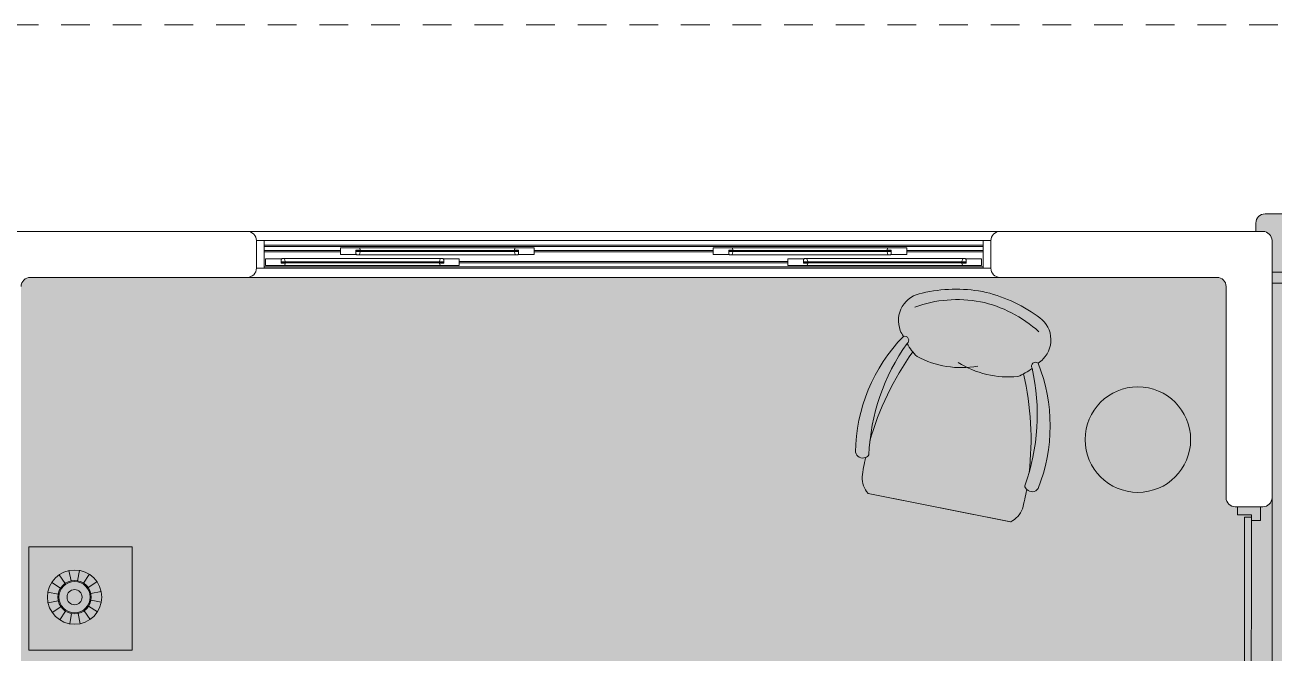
# Model space of a CAD drawing. Header units: metres. Extents: x 113 to 2416, y -346 to 476.
# Drawn here: x 224.13 to 229.57, y -149.07 to -146.33 of the extents above; entities that cross this region are included whole.
import ezdxf

# ---------------------------------------------------------------- set-up
doc = ezdxf.new("R2010")
doc.units = ezdxf.units.M
doc.linetypes.add('0', pattern=[0])
doc.linetypes.add('HIDDEN2', pattern=[0.1875, 0.125, -0.0625])
doc.layers.get('0').update_dxf_attribs({"color": 250, "linetype": '0', "lineweight": 20})
for name, color, linetype, lineweight in [('A-DOOR', 35, 'Continuous', 5), ('A-WALL', 250, 'Continuous', 20), ('baños', 140, 'Continuous', 0), ('cristales', 131, 'Continuous', 0), ('MOBILIARIOS', 252, 'Continuous', 0), ('muros bajitos', 252, 'Continuous', 5), ('piso', 253, 'Continuous', 0), ('SE-3', 253, 'Continuous', 5)]:
    doc.layers.add(name, color=color, linetype=linetype, lineweight=lineweight)
doc.layers.add('Techos 1', color=7, linetype='HIDDEN2', lineweight=9, true_color=0x42391a)
doc.styles.get("Standard").update_dxf_attribs({"font": 'arial.ttf', "height": 0.1875})

# ---------------------------------------------------------------- blocks, each defined once
blk = doc.blocks.new('A$Ca77e88c0')
at = {"layer": 'MOBILIARIOS', "linetype": 'Continuous'}
for p, q in [((-1.01544009112331e-06, 1.345651717750314), (0.2432006324802956, 0.7609629148360568)), ((0.2434936794290365, 0.7602583913973433), (-1.01544009112331e-06, 1.345651717750314))]:
    blk.add_line(p, q, dxfattribs=at)
for points in [[(1.008125358282257, 1.421644926686, 0.1039314940816634), (0.8565039751341033, 1.635341077202924, 0.4816425142703648), (0.6680163613940238, 1.624038728942594, 0.04769290382593253), (0.6541480739223005, 1.598549663945079, 0.04769290382593253)], [(1.008125358282257, 1.421644926686, -0.1039314940816634), (1.052784169101784, 1.163457631906155, -0.4816425142703648), (0.9118832402327826, 1.037750623982532, -0.04769290382593253), (0.8840291604386721, 1.045885245870366, -0.04769290382593253)]]:
    blk.add_lwpolyline(points, format="xyb", dxfattribs=at)
blk.add_circle((0.8492057223544123, 0.4995568400983785), 0.2298709159306602, dxfattribs=at)
for centre, radius, start, end in [((0.5211640327007387, 0.8742309412396736), 0.7364253986046762, 79.5964273083542, 123.141460013839), ((0.6433678240385632, 1.584722407389307), 0.01753302070708554, 250.4541552792381, 52.05867932115643), ((0.6433678240385632, 1.584722407389307), 0.01753302070708554, 250.4541552792381, 52.05867932115643), ((0.4617242351280026, 1.186615437588941), 0.5494554148781862, 23.33144091005351, 53.59475911017562), ((0.4617242351280026, 1.186615437588941), 0.5494554148781862, 23.33144091005351, 53.59475911017562), ((0.6119683532004103, 0.6674222117736832), 0.9011393486706466, 88.3763175299365, 121.4795801063592), ((0.6119683532004103, 0.6674222117736832), 0.9011393486706466, 88.3763175299365, 121.4795801063592), ((0.5865066073011747, 0.2492669453939129), 1.278650277089649, 88.45422214888875, 107.9351379704345), ((0.5865066073011747, 0.2492669453939129), 1.278650277089649, 88.45422214888875, 107.9351379704345), ((0.8582869231260304, 1.456687728374263), 0.2476148482638519, 153.2164631884846, 169.9181615114396), ((0.8582869231260304, 1.456687728374263), 0.2476148482638519, 153.2164631884846, 169.9181615114396), ((0.1420839169161638, 1.468433514878299), 0.03250318277003803, 136.3786589685017, 235.7351286119867), ((1.028085993714569, 1.542618349044474), 0.4157769604742426, 185.8786269019389, 223.4033146908429), ((1.028085993714569, 1.542618349044474), 0.4157769604742426, 185.8786269019389, 223.4033146908429), ((0.482298413593611, 0.5299989606322697), 0.9794968593784246, 111.463132579121, 116.5117549905626), ((0.1421050225162332, 1.468433068013667), 0.03250318277003803, 235.6979299261122, 268.7539358899367), ((0.09954396986930192, 1.319152080382622), 0.102937972921029, 121.9513952527802, 165.0616113181149), ((0.4562253716892144, 1.199835429370793), 0.5494554148781862, 351.5750344419301, 21.83835264244334), ((0.4562253716892144, 1.199835429370793), 0.5494554148781862, 351.5750344419301, 21.83835264244334), ((1.107992018498635, 1.350513738157119), 0.4157769604742426, 181.7664788580354, 219.2911666477421), ((0.1939373106673656, 1.67242391200412), 0.9011393486706546, 283.6902134468298, 316.793476027593), ((0.1939373106673656, 1.67242391200412), 0.9011393486706546, 283.6902134468298, 316.793476027593), ((0.2765880960448328, 1.462223714828781), 0.7364253986046891, 282.028333531872, 325.5733662439656), ((-0.1205687898320491, 1.949169354831611), 1.278650277089682, 297.2346555881981, 316.715571410285), ((-0.1205687898320491, 1.949169354831611), 1.278650277089682, 297.2346555881981, 316.715571410285), ((0.9273403582897402, 1.290674172802198), 0.2476148482638519, 235.2516320466443, 251.9533303586874), ((0.9273403582897402, 1.290674172802198), 0.2476148482638519, 235.2516320466443, 251.9533303586874), ((0.86662271729125, 1.047988231063002), 0.01753302070708554, 353.1111142346953, 154.7156382658125), ((0.86662271729125, 1.047988231063002), 0.01753302070708554, 353.1111142346953, 154.7156382658125), ((0.005241825943642198, 1.67738085465426), 0.9794968593784247, 288.6412153358525, 293.6898377472875), ((0.4307414685147535, 0.7744627313236947), 0.03250318277003803, 169.4346649323377, 268.7911345856439), ((0.4307414685147535, 0.7744627313236947), 0.03250318277003803, 136.3786589685017, 169.4346649323377), ((0.4307414685147535, 0.7744627313236947), 0.03250318277003803, 136.3786589685017, 169.4346649323377), ((0.2948204551025526, 0.849487245464843), 0.102937972921029, 240.0913590082954, 283.2015750736196)]:
    blk.add_arc(centre, radius, start, end, dxfattribs=at)
blk = doc.blocks.new('A$Cb50f4bf1')
at = {"layer": 'MOBILIARIOS'}
for p, q in [((0.4499999913598458, 0.4499987532765317), (-8.637243809062056e-09, 0.4499987532765317)), ((-8.637243809062056e-09, 0.4499987532765317), (-8.637243809062056e-09, -1.246720557901426e-06)), ((0.4499999913598458, -1.246720557901426e-06), (0.4499999913598458, 0.4499987532765317)), ((0.1634793726523185, 0.3479509918297481), (0.1892838584142282, 0.3106693436247951)), ((0.2058065758071734, 0.3663018581983124), (0.2153797429534734, 0.3219831573051124)), ((0.2519343850042333, 0.3670579286526845), (0.2438188056155468, 0.3224492955241658)), ((0.2948402594308845, 0.3501040983146595), (0.2702714568993088, 0.311996792978789)), ((0.131396708512284, 0.3147990826082605), (0.1695040138554305, 0.2902302800766847)), ((0.3279921686596481, 0.318021434181901), (0.2907105204546951, 0.2922169484199912)), ((0.3463430350209364, 0.2756942310197701), (0.3020243341277364, 0.2661210638807461)), ((0.114442878181535, 0.2718932081743333), (0.1590515113100537, 0.2637776287856468)), ((0.1151989486359071, 0.2257653989845494), (0.1595176495291071, 0.2353385661235734)), ((0.3470991054753085, 0.2295664218299862), (0.3024904723540658, 0.2376820012186727)), ((0.1335498150044714, 0.1834381958224185), (0.1708314632021484, 0.2092426815843282)), ((0.166701724225959, 0.15135553168966), (0.1912705267575348, 0.1894628370255305)), ((0.2096075986526102, 0.134401701351635), (0.2177231780485727, 0.1790103344801537)), ((0.2557354078496701, 0.1351577718060071), (0.2461622407033701, 0.1794764726992071)), ((0.298062611004525, 0.1535086381745714), (0.2722581252426153, 0.1907902863795243)), ((0.3301452751445595, 0.186660547396059), (0.2920379698014131, 0.2112293499276348)), ((-8.637243809062056e-09, -1.246720557901426e-06), (0.4499999913598458, -1.246720557901426e-06))]:
    blk.add_line(p, q, dxfattribs=at)
for radius in [0.1182375542512629, 0.07289670315566256, 0.06842775208154064, 0.0328094779534814]:
    blk.add_circle((0.2307709918284218, 0.2507298149985218), radius, dxfattribs=at)
blk = doc.blocks.new('A$C2f9b60d5')
at = {"layer": 'A-DOOR'}
for p, q in [((1.633476927054289e-05, 0.1005227153823967), (1.4210854715202e-14, 0.000522715274215102)), ((1.633476927054289e-05, 0.1005227153823967), (0.06001633402468087, 0.1005129145209622)), ((0.03500980054343472, 0.06051699736043048), (0.03499999968198608, 0.00051699810502015)), ((0.06000980011680213, 0.0605129136681839), (0.03500980054343472, 0.06051699736043048)), ((0.06000980011680213, 0.0605129136681839), (0.0600163340244535, 0.1005129131717837)), ((3.540009737625837, 0.06000980278508194), (3.540016271533489, 0.1000098022886817)), ((3.540009737625837, 0.06000980278508194), (3.565009737199205, 0.06000571909283536)), ((3.600016270789126, 0.1000000027764258), (3.540016271533716, 0.1000098036378603)), ((3.565009737199205, 0.06000571909283536), (3.564999936337756, 5.719837425033347e-06)), ((3.600016270789126, 0.1000000027764258), (3.600016270789126, 0)), ((0.03499999968198608, 0.00051699810502015), (0, 0.0005227152742079966)), ((3.564999936337756, 5.719837425033347e-06), (3.599999936019799, 2.668237186753686e-09))]:
    blk.add_line(p, q, dxfattribs=at)
for points in [[(0.6314092330019889, 0.7340958971768075), (1.024707454436111, 0.06038800207075923), (1.050863378287204, 0.07565734714647476), (0.6575651568530816, 0.7493652422525443)], [(2.965838793269256, 0.7337145734945238), (2.572320495568988, 0.06013520305140219), (2.546169561538136, 0.07541309233165805), (2.939687859238404, 0.7489924627748081)], [(0.04460117791131779, 0.0605154306310709), (1.024707454436111, 0.06038800207075923), (1.02470250717073, 0.03010128506361553), (0.04459623064587959, 0.03022871362392721)], [(3.552426772093781, 0.06000777449115446), (2.572320495568988, 0.06013520305140219), (2.572315548303663, 0.02984848604425849), (3.552421824828457, 0.02972105748401077)]]:
    blk.add_lwpolyline(points, close=True, dxfattribs=at)
at = {"layer": 'A-DOOR', "linetype": 'HIDDEN2'}
for centre, start, end in [((0.9599614829443794, -0.04884636815482679), 10.76134296711832, 110.7488073156987), ((2.637030777241819, -0.04912031355443247), 69.23247441770859, 169.2199387662857)]:
    blk.add_arc(centre, 0.8535720901146175, start, end, dxfattribs=at)
blk = doc.blocks.new('PL BASE 2N NASAS 09')
at = {"layer": 'A-DOOR'}
for p, q in [((175.1325463720298, -5.21172817270025), (178.41254637203, -5.211728172700251)), ((175.172546372029, -5.251727912375507), (178.372546372029, -5.251727912375507)), ((175.2065464466042, -5.251727912375507), (175.2065464377307, -5.371727206338913)), ((175.2065464451254, -5.271727162032569), (178.3385463147666, -5.271727239452041)), ((178.3385463132877, -5.251727912375507), (178.3385463221614, -5.371728328802812)), ((175.2140464380392, -5.330727194173924), (175.2125464380048, -5.332227194208649)), ((175.2125464380048, -5.332227194208649), (175.2125464380095, -5.359227194123243)), ((175.2790464395473, -5.330727194175175), (175.2140464380392, -5.330727194173924)), ((175.2805464395821, -5.332227194209956), (175.2790464395473, -5.330727194175175)), ((175.2805464395824, -5.349727193899433), (175.2805464395821, -5.332227194209956)), ((175.9753147240409, -5.329727193897092), (175.2937781369227, -5.329727193897092)), ((175.5385465198068, -5.284227162436046), (175.5400465198415, -5.282727162401265)), ((175.5385465198068, -5.311227162346505), (175.5385465198068, -5.284227162436046)), ((175.540046519841, -5.312727162380916), (175.5385465198065, -5.311227162346192)), ((175.5400465198415, -5.282727162401265), (175.6206779056832, -5.282727162399588)), ((175.6050465213491, -5.312727162379666), (175.540046519841, -5.312727162380916)), ((175.6065465213838, -5.311227162344885), (175.6050465213491, -5.312727162379666)), ((175.6240465217885, -5.29372716265447), (175.6065465213841, -5.293727162655408)), ((175.6065465213841, -5.293727162655408), (175.6065465213838, -5.311227162344885)), ((175.6065465214068, -5.296727162006725), (175.6115465215279, -5.29672716272426)), ((175.6065465214068, -5.29672716272426), (175.6115465215279, -5.296727162006725)), ((175.6115465215279, -5.294727161962662), (175.6175465216382, -5.298727162768323)), ((175.6115465215279, -5.298727162771961), (175.6175465216382, -5.294727161962662)), ((175.6197782187827, -5.313727162657749), (176.3013148059009, -5.313727162657749)), ((175.6206779056832, -5.282727162399588), (175.6225407885698, -5.284182606022704)), ((176.3004151189571, -5.282727162397627), (175.6206779057264, -5.282727162397627)), ((175.6225407885698, -5.284182606022704), (175.6245465218001, -5.292227162619689)), ((175.6245465218001, -5.293227162642857), (175.6240465217885, -5.29372716265447)), ((175.6245465218001, -5.292227162619689), (175.6245465218001, -5.293227162642857)), ((175.9885464214397, -5.332227194209956), (175.9900464214745, -5.330727194175175)), ((175.9885464214395, -5.349727193899433), (175.9885464214397, -5.332227194209956)), ((175.9900464214745, -5.330727194175175), (176.0550464229826, -5.330727194173924)), ((176.0565464230168, -5.332227194209089), (176.0550464229821, -5.330727194174308)), ((176.0565464230168, -5.332227194209047), (176.0565464230168, -5.359227194118795)), ((176.2985522360555, -5.284182606022704), (176.2965465028252, -5.292227162619689)), ((176.2965465028252, -5.292227162619689), (176.2965465028252, -5.293227162642857)), ((176.2965465028252, -5.293227162642857), (176.2970465028368, -5.29372716265447)), ((176.2970465028368, -5.29372716265447), (176.3145465032412, -5.293727162655408)), ((176.3004151189421, -5.282727162399588), (176.2985522360555, -5.284182606022704)), ((176.3810465047838, -5.282727162401265), (176.3004151189421, -5.282727162399588)), ((176.3095465031557, -5.294727161962662), (176.3035465029871, -5.298727162768323)), ((176.3095465031557, -5.298727162771961), (176.3035465029871, -5.294727161962662)), ((176.3145465032185, -5.296727162006725), (176.3095465031557, -5.29672716272426)), ((176.3145465032185, -5.29672716272426), (176.3095465031557, -5.296727162006725)), ((176.3145465032412, -5.293727162655408), (176.3145465032415, -5.311227162344885)), ((176.3145465032415, -5.311227162344885), (176.3160465032763, -5.312727162379666)), ((176.3160465032763, -5.312727162379666), (176.3810465047843, -5.312727162380916)), ((176.3825465048185, -5.284227162436046), (176.3810465047838, -5.282727162401265)), ((176.3810465047843, -5.312727162380916), (176.3825465048188, -5.311227162346192)), ((176.3825465048185, -5.311227162346505), (176.3825465048185, -5.284227162436046)), ((177.1625462392395, -5.284227162436046), (177.1640462392742, -5.282727162401265)), ((177.1625462392395, -5.311227162346505), (177.1625462392395, -5.284227162436046)), ((177.1640462392737, -5.312727162380916), (177.1625462392392, -5.311227162346192)), ((177.1640462392742, -5.282727162401265), (177.2446776251159, -5.282727162399588)), ((177.2290462407818, -5.312727162379666), (177.1640462392737, -5.312727162380916)), ((177.2305462408166, -5.311227162344885), (177.2290462407818, -5.312727162379666)), ((177.2480462412212, -5.29372716265447), (177.2305462408168, -5.293727162655408)), ((177.2305462408168, -5.293727162655408), (177.2305462408166, -5.311227162344885)), ((177.2305462408395, -5.296727162006725), (177.2355462409024, -5.29672716272426)), ((177.2305462408395, -5.29672716272426), (177.2355462409024, -5.296727162006725)), ((177.2355462409024, -5.294727161962662), (177.2415462410709, -5.298727162768323)), ((177.2355462409024, -5.298727162771961), (177.2415462410709, -5.294727161962662)), ((177.9253145252753, -5.313727162657749), (177.2437779381572, -5.313727162657749)), ((177.2446776251159, -5.282727162399588), (177.2465405080025, -5.284182606022704)), ((177.2446776251009, -5.282727162397627), (177.9244148383316, -5.282727162397627)), ((177.2465405080025, -5.284182606022704), (177.2485462412328, -5.292227162619689)), ((177.2485462412328, -5.293227162642857), (177.2480462412212, -5.29372716265447)), ((177.2485462412328, -5.292227162619689), (177.2485462412328, -5.293227162642857)), ((177.4885463210412, -5.332227194209089), (177.490046321076, -5.330727194174308)), ((177.4885463210412, -5.332227194209047), (177.4885463210412, -5.359227194118795)), ((177.5550463225835, -5.330727194175175), (177.4900463210755, -5.330727194173924)), ((177.5565463226183, -5.332227194209956), (177.5550463225835, -5.330727194175175)), ((177.5565463226186, -5.349727193899433), (177.5565463226183, -5.332227194209956)), ((177.5697780200171, -5.329727193897092), (178.2513146071353, -5.329727193897092)), ((177.9225519554882, -5.284182606022704), (177.9205462222579, -5.292227162619689)), ((177.9205462222579, -5.292227162619689), (177.9205462222579, -5.293227162642857)), ((177.9205462222579, -5.293227162642857), (177.9210462222695, -5.29372716265447)), ((177.9210462222695, -5.29372716265447), (177.9385462226739, -5.293727162655408)), ((177.9244148383748, -5.282727162399588), (177.9225519554882, -5.284182606022704)), ((178.0050462242164, -5.282727162401265), (177.9244148383748, -5.282727162399588)), ((177.9335462225301, -5.294727161962662), (177.9275462224198, -5.298727162768323)), ((177.9335462225301, -5.298727162771961), (177.9275462224197, -5.294727161962662)), ((177.9385462226512, -5.296727162006725), (177.9335462225301, -5.29672716272426)), ((177.9385462226512, -5.29672716272426), (177.9335462225301, -5.296727162006725)), ((177.9385462226739, -5.293727162655408), (177.9385462226741, -5.311227162344885)), ((177.9385462226741, -5.311227162344885), (177.9400462227089, -5.312727162379666)), ((177.9400462227089, -5.312727162379666), (178.005046224217, -5.312727162380916)), ((178.0065462242512, -5.284227162436046), (178.0050462242164, -5.282727162401265)), ((178.005046224217, -5.312727162380916), (178.0065462242515, -5.311227162346192)), ((178.0065462242512, -5.311227162346505), (178.0065462242512, -5.284227162436046)), ((178.2645463044759, -5.332227194209956), (178.2660463045106, -5.330727194175175)), ((178.2645463044756, -5.349727193899433), (178.2645463044759, -5.332227194209956)), ((178.2660463045106, -5.330727194175175), (178.3310463060187, -5.330727194173924)), ((178.3310463060187, -5.330727194173924), (178.3325463060532, -5.332227194208649)), ((178.3325463060532, -5.332227194208649), (178.3325463060485, -5.359227194123243)), ((175.1725464365384, -5.371727194153799), (178.3725463233531, -5.371728340987924)), ((175.212546438005, -5.359227194118795), (175.2140464380398, -5.360727194153576)), ((175.2140464380398, -5.360727194153576), (175.2946778238815, -5.360727194155253)), ((175.280546439605, -5.346727194548116), (175.2855464396679, -5.346727193830581)), ((175.280546439605, -5.346727193830581), (175.2855464396679, -5.346727194548116)), ((175.2980464399867, -5.349727193900371), (175.2805464395824, -5.349727193899433)), ((175.2855464396679, -5.348727194592179), (175.2915464398365, -5.344727193786518)), ((175.2855464396679, -5.34472719378288), (175.2915464398365, -5.348727194592179)), ((175.2946778238815, -5.360727194155253), (175.2965407067681, -5.359271750532137)), ((175.2946778238665, -5.360727194157214), (175.9744150370972, -5.360727194157214)), ((175.2965407067681, -5.359271750532137), (175.2985464399983, -5.351227193935152)), ((175.2985464399983, -5.350227193911984), (175.2980464399867, -5.349727193900371)), ((175.2985464399983, -5.351227193935152), (175.2985464399983, -5.350227193911984)), ((175.9705464210235, -5.350227193911984), (175.9710464210351, -5.349727193900371)), ((175.9705464210235, -5.351227193935152), (175.9705464210235, -5.350227193911984)), ((175.9725521542537, -5.359271750532137), (175.9705464210235, -5.351227193935152)), ((175.9710464210351, -5.349727193900371), (175.9885464214395, -5.349727193899433)), ((175.9744150371404, -5.360727194155253), (175.9725521542537, -5.359271750532137)), ((176.0550464229821, -5.360727194153576), (175.9744150371404, -5.360727194155253)), ((175.9835464212957, -5.348727194592179), (175.9775464211854, -5.344727193786518)), ((175.9835464212957, -5.34472719378288), (175.9775464211854, -5.348727194592179)), ((175.9885464214168, -5.346727194548116), (175.9835464212957, -5.346727193830581)), ((175.9885464214168, -5.346727193830581), (175.9835464212957, -5.346727194548116)), ((176.0565464230168, -5.359227194118795), (176.0550464229821, -5.360727194153576)), ((177.4885463210412, -5.359227194118795), (177.490046321076, -5.360727194153576)), ((177.490046321076, -5.360727194153576), (177.5706777069177, -5.360727194155253)), ((177.5565463226412, -5.346727194548116), (177.5615463227623, -5.346727193830581)), ((177.5565463226412, -5.346727193830581), (177.5615463227623, -5.346727194548116)), ((177.5740463230229, -5.349727193900371), (177.5565463226186, -5.349727193899433)), ((177.5615463227623, -5.348727194592179), (177.5675463228727, -5.344727193786518)), ((177.5615463227623, -5.34472719378288), (177.5675463228727, -5.348727194592179)), ((177.5706777069177, -5.360727194155253), (177.5725405898043, -5.359271750532137)), ((178.2504149201915, -5.360727194157214), (177.5706777069609, -5.360727194157214)), ((177.5725405898043, -5.359271750532137), (177.5745463230345, -5.351227193935152)), ((177.5745463230345, -5.350227193911984), (177.5740463230229, -5.349727193900371)), ((177.5745463230345, -5.351227193935152), (177.5745463230345, -5.350227193911984)), ((178.2465463040596, -5.350227193911984), (178.2470463040712, -5.349727193900371)), ((178.2465463040596, -5.351227193935152), (178.2465463040596, -5.350227193911984)), ((178.2485520372899, -5.359271750532137), (178.2465463040596, -5.351227193935152)), ((178.2470463040712, -5.349727193900371), (178.2645463044756, -5.349727193899433)), ((178.2504149201765, -5.360727194155253), (178.2485520372899, -5.359271750532137)), ((178.3310463060182, -5.360727194153576), (178.2504149201765, -5.360727194155253)), ((178.2595463043901, -5.348727194592179), (178.2535463042215, -5.344727193786518)), ((178.2595463043901, -5.34472719378288), (178.2535463042215, -5.348727194592179)), ((178.2645463044529, -5.346727194548116), (178.2595463043901, -5.346727193830581)), ((178.2645463044529, -5.346727193830581), (178.2595463043901, -5.346727194548116)), ((178.332546306053, -5.359227194118795), (178.3310463060182, -5.360727194153576)), ((175.1325463720298, -5.411728172700413), (178.41254637203, -5.411728172700405))]:
    blk.add_line(p, q, dxfattribs=at)
at = {"layer": 'A-DOOR', "color": 8}
for p, q in [((175.2065464349916, -5.277727162017861), (178.3385463152103, -5.277727239508337)), ((175.5385465198068, -5.29472817721588), (175.2065464434245, -5.294728063888691)), ((175.5385465198068, -5.30072716246071), (175.2065464429809, -5.300727049133535)), ((176.3825465048768, -5.29472817721588), (177.1625462392395, -5.294728074965853)), ((176.3825465048768, -5.30072716246071), (177.1625462392395, -5.300727060210697)), ((178.0065462400852, -5.29472817721588), (178.3385463164674, -5.294728063888691)), ((178.0065462400852, -5.30072716246071), (178.338546316911, -5.300727049133535)), ((175.2065464395379, -5.365727194153799), (178.3385463217176, -5.365727194153799)), ((177.4885463210412, -5.342727204793853), (176.0565464230168, -5.342727203898214)), ((177.4885463210412, -5.348726409407611), (176.0565464230168, -5.348726075095733))]:
    blk.add_line(p, q, dxfattribs=at)
at = {"layer": 'A-DOOR'}
for points in [[(175.2826950650056, -5.331227193882064, -0.341998711879526), (175.2807585732866, -5.332727193908219), (175.2805464412801, -5.33306110565389), (175.2805464411969, -5.342727194139037), (175.2815464412115, -5.343727194166654), (175.2985464416099, -5.343727194242199), (175.2985464416122, -5.343227194230614), (175.2952270257499, -5.330838965361103, 0.339454260104197), (175.2937781369752, -5.329727193896552), (175.2846315567213, -5.329727193855909, 0.34199871187953)], [(175.6086951468073, -5.312227162672777, 0.341998711879526), (175.6067586550883, -5.310727162646607), (175.6065465230819, -5.310393250900951), (175.6065465229987, -5.300727162415804), (175.6075465230133, -5.299727162388173), (175.6245465234117, -5.299727162312628), (175.6245465234139, -5.300227162324227), (175.6212271075516, -5.312615391193724, -0.339454260104197), (175.6197782187769, -5.313727162658274), (175.6106316385231, -5.313727162698918, -0.34199871187953)], [(175.9863977960163, -5.331227193882064, 0.341998711879526), (175.9883342877353, -5.332727193908219), (175.9885464197417, -5.33306110565389), (175.9885464198249, -5.342727194139037), (175.9875464198103, -5.343727194166654), (175.9705464194119, -5.343727194242199), (175.9705464194097, -5.343227194230614), (175.9738658352719, -5.330838965361103, -0.339454260104197), (175.9753147240467, -5.329727193896552), (175.9844613043005, -5.329727193855909, -0.34199871187953)], [(176.312397877818, -5.312227162672777, -0.341998711879526), (176.314334369537, -5.310727162646607), (176.3145465015434, -5.310393250900951), (176.3145465016266, -5.300727162415804), (176.3135465016121, -5.299727162388173), (176.2965465012136, -5.299727162312628), (176.2965465012114, -5.300227162324227), (176.2998659170737, -5.312615391193724, 0.339454260104197), (176.3013148058484, -5.313727162658274), (176.3104613861022, -5.313727162698918, 0.34199871187953)], [(177.23269486624, -5.312227162672777, 0.341998711879526), (177.230758374521, -5.310727162646607), (177.2305462425146, -5.310393250900951), (177.2305462424314, -5.300727162415804), (177.231546242446, -5.299727162388173), (177.2485462428444, -5.299727162312628), (177.2485462428466, -5.300227162324227), (177.2452268269844, -5.312615391193724, -0.339454260104197), (177.2437779382096, -5.313727162658274), (177.2346313579558, -5.313727162698918, -0.34199871187953)], [(177.5586949480418, -5.331227193882064, -0.341998711879526), (177.5567584563228, -5.332727193908219), (177.5565463243163, -5.33306110565389), (177.5565463242332, -5.342727194139037), (177.5575463242477, -5.343727194166654), (177.5745463246461, -5.343727194242199), (177.5745463246483, -5.343227194230614), (177.5712269087861, -5.330838965361103, 0.339454260104197), (177.5697780200114, -5.329727193896552), (177.5606314397575, -5.329727193855909, 0.34199871187953)], [(177.9363975972506, -5.312227162672777, -0.341998711879526), (177.9383340889696, -5.310727162646607), (177.9385462209761, -5.310393250900951), (177.9385462210593, -5.300727162415804), (177.9375462210447, -5.299727162388173), (177.9205462206463, -5.299727162312628), (177.9205462206441, -5.300227162324227), (177.9238656365063, -5.312615391193724, 0.339454260104197), (177.9253145252811, -5.313727162658274), (177.9344611055349, -5.313727162698918, 0.34199871187953)], [(178.2623976790524, -5.331227193882064, 0.341998711879526), (178.2643341707714, -5.332727193908219), (178.2645463027778, -5.33306110565389), (178.264546302861, -5.342727194139037), (178.2635463028464, -5.343727194166654), (178.2465463024481, -5.343727194242199), (178.2465463024458, -5.343227194230614), (178.2498657183081, -5.330838965361103, -0.339454260104197), (178.2513146070828, -5.329727193896552), (178.2604611873366, -5.329727193855909, -0.34199871187953)]]:
    blk.add_lwpolyline(points, format="xyb", close=True, dxfattribs=at)
for points in [[(175.6065465214068, -5.296727162010363), (175.6115465215279, -5.296727162010363), (175.6115465215279, -5.29672716272426), (175.6065465214068, -5.29672716272426)], [(176.3095465031557, -5.294727161962662), (175.6115465215279, -5.294727161962662), (175.6115465215279, -5.298727162054426), (176.3095465031557, -5.298727162054426)], [(175.6115465215279, -5.294727161962662), (175.6175465216382, -5.294727161962662), (175.6175465216382, -5.298727162771961), (175.6115465215279, -5.298727162771961)], [(175.6240465218305, -5.293727162654527), (175.6120465215516, -5.293727162654527), (175.6120465215516, -5.294727162676558), (175.6240465218305, -5.294727162676558)], [(175.6240465218305, -5.298727162054426), (175.6120465215516, -5.298727162054426), (175.6120465215516, -5.299727162080096), (175.6240465218305, -5.299727162080096)], [(175.6175465216382, -5.294727161962662), (175.6225465217593, -5.294727161962662), (175.6225465217593, -5.298727162771961), (175.6175465216382, -5.298727162771961)], [(176.297046502853, -5.293727162654527), (176.3090465031319, -5.293727162654527), (176.3090465031319, -5.294727162676558), (176.297046502853, -5.294727162676558)], [(176.297046502853, -5.298727162054426), (176.3090465031319, -5.298727162054426), (176.3090465031319, -5.299727162080096), (176.297046502853, -5.299727162080096)], [(176.3035465029871, -5.294727161962662), (176.298546502866, -5.294727161962662), (176.298546502866, -5.298727162771961), (176.3035465029871, -5.298727162771961)], [(176.3095465031557, -5.294727161962662), (176.3035465029871, -5.294727161962662), (176.3035465029871, -5.298727162771961), (176.3095465031557, -5.298727162771961)], [(176.3145465032185, -5.296727162010363), (176.3095465031557, -5.296727162010363), (176.3095465031557, -5.29672716272426), (176.3145465032185, -5.29672716272426)], [(177.2305462408395, -5.296727162010363), (177.2355462409024, -5.296727162010363), (177.2355462409024, -5.29672716272426), (177.2305462408395, -5.29672716272426)], [(177.2355462409024, -5.294727161962662), (177.2415462410709, -5.294727161962662), (177.2415462410709, -5.298727162771961), (177.2355462409024, -5.298727162771961)], [(177.2355462409024, -5.294727161962662), (177.9335462225301, -5.294727161962662), (177.9335462225301, -5.298727162054426), (177.2355462409024, -5.298727162054426)], [(177.248046241205, -5.293727162654527), (177.2360462409261, -5.293727162654527), (177.2360462409261, -5.294727162676558), (177.248046241205, -5.294727162676558)], [(177.248046241205, -5.298727162054426), (177.2360462409261, -5.298727162054426), (177.2360462409261, -5.299727162080096), (177.248046241205, -5.299727162080096)], [(177.2415462410709, -5.294727161962662), (177.246546241192, -5.294727161962662), (177.246546241192, -5.298727162771961), (177.2415462410709, -5.298727162771961)], [(177.9210462222275, -5.293727162654527), (177.9330462225064, -5.293727162654527), (177.9330462225064, -5.294727162676558), (177.9210462222275, -5.294727162676558)], [(177.9210462222274, -5.298727162054426), (177.9330462225064, -5.298727162054426), (177.9330462225064, -5.299727162080096), (177.9210462222274, -5.299727162080096)], [(177.9275462224197, -5.294727161962662), (177.9225462222987, -5.294727161962662), (177.9225462222987, -5.298727162771961), (177.9275462224198, -5.298727162771961)], [(177.9335462225301, -5.294727161962662), (177.9275462224197, -5.294727161962662), (177.9275462224198, -5.298727162771961), (177.9335462225301, -5.298727162771961)], [(177.9385462226512, -5.296727162010363), (177.9335462225301, -5.296727162010363), (177.9335462225301, -5.29672716272426), (177.9385462226512, -5.29672716272426)], [(175.280546439605, -5.346727194544478), (175.2855464396679, -5.346727194544478), (175.2855464396679, -5.346727193830581), (175.280546439605, -5.346727193830581)], [(175.2855464396679, -5.348727194592179), (175.2915464398365, -5.348727194592179), (175.2915464398365, -5.34472719378288), (175.2855464396679, -5.34472719378288)], [(175.2855464396679, -5.348727194592179), (175.9835464212957, -5.348727194592179), (175.9835464212957, -5.344727194500415), (175.2855464396679, -5.344727194500415)], [(175.2980464399706, -5.344727194500415), (175.2860464396917, -5.344727194500415), (175.2860464396917, -5.343727194474745), (175.2980464399706, -5.343727194474745)], [(175.2980464399706, -5.349727193900314), (175.2860464396917, -5.349727193900314), (175.2860464396917, -5.348727193878283), (175.2980464399706, -5.348727193878283)], [(175.2915464398365, -5.348727194592179), (175.2965464399576, -5.348727194592179), (175.2965464399576, -5.34472719378288), (175.2915464398365, -5.34472719378288)], [(175.971046420993, -5.344727194500415), (175.983046421272, -5.344727194500415), (175.983046421272, -5.343727194474745), (175.971046420993, -5.343727194474745)], [(175.971046420993, -5.349727193900314), (175.983046421272, -5.349727193900314), (175.983046421272, -5.348727193878283), (175.971046420993, -5.348727193878283)], [(175.9775464211854, -5.348727194592179), (175.9725464210643, -5.348727194592179), (175.9725464210643, -5.34472719378288), (175.9775464211854, -5.34472719378288)], [(175.9835464212957, -5.348727194592179), (175.9775464211854, -5.348727194592179), (175.9775464211854, -5.34472719378288), (175.9835464212957, -5.34472719378288)], [(175.9885464214168, -5.346727194544478), (175.9835464212957, -5.346727194544478), (175.9835464212957, -5.346727193830581), (175.9885464214168, -5.346727193830581)], [(177.5565463226412, -5.346727194544478), (177.5615463227623, -5.346727194544478), (177.5615463227623, -5.346727193830581), (177.5565463226412, -5.346727193830581)], [(178.2595463043901, -5.348727194592179), (177.5615463227623, -5.348727194592179), (177.5615463227623, -5.344727194500415), (178.2595463043901, -5.344727194500415)], [(177.5615463227623, -5.348727194592179), (177.5675463228727, -5.348727194592179), (177.5675463228727, -5.34472719378288), (177.5615463227623, -5.34472719378288)], [(177.574046323065, -5.344727194500415), (177.562046322786, -5.344727194500415), (177.562046322786, -5.343727194474745), (177.574046323065, -5.343727194474745)], [(177.574046323065, -5.349727193900314), (177.562046322786, -5.349727193900314), (177.562046322786, -5.348727193878283), (177.574046323065, -5.348727193878283)], [(177.5675463228727, -5.348727194592179), (177.5725463229937, -5.348727194592179), (177.5725463229937, -5.34472719378288), (177.5675463228727, -5.34472719378288)], [(178.2470463040874, -5.344727194500415), (178.2590463043663, -5.344727194500415), (178.2590463043663, -5.343727194474745), (178.2470463040874, -5.343727194474745)], [(178.2470463040874, -5.349727193900314), (178.2590463043663, -5.349727193900314), (178.2590463043663, -5.348727193878283), (178.2470463040874, -5.348727193878283)], [(178.2535463042215, -5.348727194592179), (178.2485463041004, -5.348727194592179), (178.2485463041004, -5.34472719378288), (178.2535463042215, -5.34472719378288)], [(178.2595463043901, -5.348727194592179), (178.2535463042215, -5.348727194592179), (178.2535463042215, -5.34472719378288), (178.2595463043901, -5.34472719378288)], [(178.2645463044529, -5.346727194544478), (178.2595463043901, -5.346727194544478), (178.2595463043901, -5.346727193830581), (178.2645463044529, -5.346727193830581)]]:
    blk.add_lwpolyline(points, close=True, dxfattribs=at)
at = {"layer": 'A-DOOR', "color": 7}
for points in [[(176.3095465031557, -5.298727162771961), (175.6115465215279, -5.298727162771961), (175.6115465215279, -5.294727162676558), (176.3095465031557, -5.294727162676558)], [(177.2355462409024, -5.298727162771961), (177.9335462225301, -5.298727162771961), (177.9335462225301, -5.294727162676558), (177.2355462409024, -5.294727162676558)], [(175.2855464396679, -5.34472719378288), (175.9835464212957, -5.34472719378288), (175.9835464212957, -5.348727193878283), (175.2855464396679, -5.348727193878283)], [(178.2595463043901, -5.34472719378288), (177.5615463227623, -5.34472719378288), (177.5615463227623, -5.348727193878283), (178.2595463043901, -5.348727193878283)]]:
    blk.add_lwpolyline(points, close=True, dxfattribs=at)
at = {"layer": 'A-WALL'}
for p, q in [((172.8375462980295, -5.211728172700248), (175.1325463720298, -5.21172817270025)), ((178.41254637203, -5.211728172700249), (179.5575462980298, -5.211728172700277)), ((178.41254637203, -5.211728172700248), (179.5575462980298, -5.211728172700276)), ((175.1725463720298, -5.25172817270025), (175.1725463720298, -5.371728172700413)), ((178.37254637203, -5.251728172700249), (178.37254637203, -5.371728172700549)), ((179.5975462980298, -5.251728172700277), (179.5975462980298, -6.371742744122392)), ((174.1875462980297, -5.411728172700282), (175.1325463720298, -5.411728172700413)), ((178.41254637203, -5.411728172700549), (179.35754629803, -5.411728172700608)), ((179.39754629803, -5.451728172700608), (179.39754629803, -6.371742744122392)), ((179.5575462980298, -6.411742744122392), (179.43754629803, -6.411742744122392)), ((179.46754629803, -6.411742744122392), (179.5275462980297, -6.411742744122392))]:
    blk.add_line(p, q, dxfattribs=at)
for centre, start, end in [((175.1325463720298, -5.25172817270025), 0, 89.99999999999994), ((178.41254637203, -5.251728172700249), 89.9999999999986, 180), ((179.5575462980298, -5.251728172700277), 0, 89.99999999999858), ((175.1325463720298, -5.371728172700413), 269.999999999992, 0), ((178.41254637203, -5.371728172700549), 180, 269.9999999999964), ((174.1875462980297, -5.451728172700282), 89.99999999999204, 179.9999999997964), ((179.35754629803, -5.451728172700608), 0, 89.99999999999643), ((179.43754629803, -6.371742744122392), 180, 270), ((179.5575462980298, -6.371742744122392), 270, 0)]:
    blk.add_arc(centre, 0.04, start, end, dxfattribs=at)
at = {"layer": 'cristales', "const_width": 0.004000000000000001}
for points in [[(176.298546502866, -5.296727162367311), (175.6225465217593, -5.296727162367311)], [(177.246546241192, -5.296727162367311), (177.9225462222987, -5.296727162367311)], [(175.2965464399576, -5.34672719418753), (175.9725464210643, -5.34672719418753)], [(178.2485463041004, -5.34672719418753), (177.5725463229937, -5.34672719418753)]]:
    blk.add_lwpolyline(points, dxfattribs=at)
at = {"layer": 'muros bajitos'}
for p, q in [((183.9975462263344, -5.388858893364954), (179.5975462263343, -5.388858893364954)), ((183.9975462263343, -5.436728172737503), (179.5975462263343, -5.436728172737503))]:
    blk.add_line(p, q, dxfattribs=at)
at = {"layer": 'piso'}
for p, q in [((179.5675462263342, -5.134908574326204), (184.6325462980298, -5.134908574326204)), ((179.5275462263342, -5.211728172737594), (179.5275462263342, -5.174908574326204)), ((179.5975462980094, -6.371742744122395), (179.5975462980347, -10.05174274416827))]:
    blk.add_line(p, q, dxfattribs=at)
blk.add_arc((179.5675462263342, -5.174908574326204), 0.04, 90, 180, dxfattribs=at)
at = {"layer": 'Techos 1'}
blk.add_line((157.447546261613, -4.311728172737816), (185.4975462980297, -4.311728172737475), dxfattribs=at)
at = {"color": 1, "rotation": 270}
blk.add_blockref('A$C2f9b60d5', (179.4470235827015, -6.41173457673775), dxfattribs=at)
at = {"layer": 'baños', "linetype": 'Continuous', "flags": 8}
for tag, p in [('MODELNUMBER', (167.1329024166141, -5.630616461235325, 2.857834639711941e-07)), ('TRADENAME', (167.1329024166694, -5.630658418648187, 2.857834639711941e-07)), ('MATERIAL', (167.132902416781, -5.630742991131916, 2.857834639711941e-07)), ('PRODUCT', (167.1329024167253, -5.630700704890165, 2.857834639711941e-07)), ('MODELNUMBER', (168.3076463902173, -5.630616461235325, 2.857834639711941e-07)), ('TRADENAME', (168.3076463902726, -5.630658418648187, 2.857834639711941e-07)), ('MATERIAL', (168.3076463903842, -5.630742991131916, 2.857834639711941e-07)), ('PRODUCT', (168.3076463903285, -5.630700704890165, 2.857834639711941e-07))]:
    blk.add_attdef(tag, p, '', height=2.537174511142602e-05, rotation=180.0000755047861, dxfattribs=at)
at = {"layer": 'baños', "linetype": 'Continuous'}
for tag, p, rotation in [('MODELNUMBER', (169.2428197568918, -19.70646632265289), 180.0000755047722), ('TRADENAME', (169.2427792151639, -19.70642399073245), 180.0000755047722), ('MATERIAL', (169.2430061964403, -19.70633932648513), 180.0000755047722), ('PRODUCT', (169.2430045678992, -19.70638165846137), 180.0000755047722), ('MODELNUMBER', (169.9523880079747, -19.70646632280497), 179.9999244952277), ('TRADENAME', (169.9523880080304, -19.7064239908311), 179.9999244952277), ('MATERIAL', (169.952388008142, -19.7063393268829), 179.9999244952277), ('PRODUCT', (169.9523880080861, -19.706381658857), 179.9999244952277)]:
    blk.add_attdef(tag, p, '', height=2.5399184405861e-05, rotation=rotation, dxfattribs=at)
blk = doc.blocks.new('PL MUEBLES 2N NASAS 09')
blk.add_blockref('PL BASE 2N NASAS 09', (49.91427858474094, 62.7170073077223))
at = {"layer": 'MOBILIARIOS'}
for name, p, rotation in [('A$Ca77e88c0', (228.869374200511, 55.61454238939558), 56.16031382123446), ('A$Cb50f4bf1', (224.545335901528, 55.68070245277171), 89.99999999999993)]:
    blk.add_blockref(name, p, dxfattribs=dict(at, rotation=rotation))

msp = doc.modelspace()

# ---------------------------------------------------------------- hatches: boundary and pattern name
at = {"layer": 'SE-3', "true_color": 0xffc78f, "transparency": 33554483}
h = msp.add_hatch(color=31, dxfattribs=at)
h.dxf.hatch_style = 1
edge = h.paths.add_edge_path()
edge.add_line((234.1118248828085, -147.6787430245666), (234.0618248827708, -147.6787430245666))
edge.add_arc((234.0618248827708, -147.5787430245665), 0.1000000000000227, 180, 270, ccw=False)
edge.add_line((233.9618248827708, -147.5787430245665), (233.9618248827708, -147.4537430246039))
edge.add_line((233.9618248827708, -147.4537430246039), (229.5618248827708, -147.4537430246039))
edge.add_line((229.5618248827708, -147.4537430246039), (229.5618248827708, -148.3887575959888))
edge.add_line((229.5618248827708, -148.3887575959888), (229.5618248827722, -149.400837902809))
edge.add_line((229.5618248827722, -149.400837902809), (230.1453980646193, -149.0601586616061))
edge.add_line((230.1453980646193, -149.0601586616061), (230.160667409695, -149.0863145854571))
edge.add_arc((229.3624557992877, -149.3887109115485), 0.8535720901145886, -76.4926385602086, 20.748807315706927, ccw=False)
edge.add_line((229.561824882763, -150.2186731285059), (229.5618248827631, -150.23588384241))
edge.add_arc((229.362181853888, -151.0657802058459), 0.8535720901145907, -17.181386444612883, 76.47372620795852, ccw=False)
edge.add_line((230.1776627583398, -151.3179234339865), (230.4726444733902, -151.3179234339865))
edge.add_line((230.4726444733902, -151.3179234339865), (234.1118248828085, -147.6787430245666))
edge = h.paths.add_edge_path()
edge.add_line((230.1453986187543, -149.0601596108225), (229.5465560918169, -149.4097528135658))
edge.add_line((229.5465560918169, -149.4097528135658), (229.561824882763, -150.2186731285059))
edge.add_arc((229.3666580736794, -149.394124992179), 0.8473309344571432, 283.3165756940752, 383.212228695693)
edge = h.paths.add_edge_path()
edge.add_line((229.5618248827631, -150.23588384241), (229.5618248827682, -150.975128347799))
edge.add_line((229.5618248827682, -150.975128347799), (230.0438102440502, -151.3179247066967))
edge.add_line((230.0438102440502, -151.3179247066967), (230.1776627583398, -151.3179234339865))
edge.add_arc((229.362181853888, -151.0657802058459), 0.8535720901146279, 342.8186135553871, 436.4737262079585)
edge = h.paths.add_edge_path()
edge.add_line((230.4726444733902, -151.3179234339865), (230.1776627583398, -151.3179234339865))
edge.add_arc((229.3621818538882, -151.065780205846), 0.8535720901144566, 339.2324744177048, 342.8186135553855, ccw=False)
edge.add_line((230.1602946302173, -151.3684372878425), (230.145016740937, -151.3945882218734))
edge.add_line((230.145016740937, -151.3945882218734), (230.0137907728898, -151.3179234339865))
edge.add_line((230.0137907728898, -151.3179234339865), (229.5618248827706, -151.3179234339865))
edge.add_line((229.5618248827706, -151.3179234339865), (229.5618248827757, -152.0687575960346))
edge.add_line((229.5618248827757, -152.0687575960346), (229.5618248823491, -153.9887706929624))
edge.add_line((229.5618248823491, -153.9887706929624), (229.5618248757619, -160.468692988372))
edge.add_line((229.5618248757619, -160.468692988372), (229.5618248828334, -162.3887284529975))
edge.add_line((229.5618248828334, -162.3887284529975), (229.5618248828166, -163.139562615222))
edge.add_line((229.5618248828166, -163.139562615222), (230.0143273571776, -163.139562615222))
edge.add_line((230.0143273571776, -163.139562615222), (230.1455394548771, -163.0629059306647))
edge.add_line((230.1455394548771, -163.0629059306647), (230.107615943455, -163.8084793679135))
edge.add_arc((229.9428121150796, -163.4529128821943), 0.3919028293006768, 53.08821326406428, 294.8675586777856, ccw=False)
edge.add_line((230.1781829667208, -163.139562615222), (230.4726444733903, -163.139562615222))
edge.add_line((230.4726444733903, -163.139562615222), (230.4726444733902, -151.3179234339865))
h.paths.add_polyline_path([(229.5618248827682, -150.975128347799), (229.5618248827688, -151.053876084107), (230.0137907728898, -151.3179234339865), (230.0438102440502, -151.3179247066967)], flags=17)
h.paths.add_polyline_path([(229.5618248827688, -151.053876084107), (229.5618248827706, -151.3179234339865), (230.0137907728898, -151.3179234339865)], flags=17)
h.paths.add_polyline_path([(230.1453986187543, -149.0601596108225), (230.1453980646193, -149.0601586616061), (229.5618248827574, -149.4008379028176), (229.5465560918169, -149.4097528135658)], flags=0)
edge = h.paths.add_edge_path()
edge.add_line((234.5968248827708, -147.1519246989027), (229.5318248110752, -147.1519246989027))
edge.add_arc((229.5318248110753, -147.1919246989028), 0.04000000000004889, 90.0000000000814, 167.7626403239091)
edge.add_line((229.4927336953826, -147.1834462159072), (229.4918248110752, -147.2287442972768))
edge.add_line((229.4918248110752, -147.2287442972768), (229.5218248827708, -147.2287442972768))
edge.add_arc((229.5218248827708, -147.2687442972768), 0.03999999999996362, -4.069988790433854e-11, 90.0000000000407, ccw=False)
edge.add_line((229.5618248827708, -147.2687442972768), (229.5618248827708, -147.4537430246039))
edge.add_line((229.5618248827708, -147.4537430246039), (233.9618248827708, -147.4537430246039))
edge.add_line((233.9618248827708, -147.4537430246039), (233.9618248827708, -147.3287442972767))
edge.add_arc((234.0618248827708, -147.3287442972767), 0.1000000000000227, 90, 180, ccw=False)
edge.add_line((234.0618248827708, -147.2287442972767), (234.4618248827708, -147.2287442972767))
edge.add_arc((234.4618248827708, -147.3287442972767), 0.09999999999999432, 44.99999999998852, 90, ccw=False)
edge.add_line((234.5325355608894, -147.2580336191581), (234.6260043170185, -147.1645648630666))
edge.add_arc((234.5968248827707, -147.1919246989028), 0.04000000000007836, 43.15669113182741, 89.99999999995929)
edge = h.paths.add_edge_path()
edge.add_line((234.4886444094868, -147.6787430245666), (234.1118248828085, -147.6787430245666))
edge.add_line((234.1118248828085, -147.6787430245666), (230.4726444733902, -151.3179234339865))
edge.add_line((230.4726444733902, -151.3179234339865), (230.4726444733903, -163.139562615222))
edge.add_line((230.4726444733903, -163.139562615222), (234.111824882734, -166.7787430245667))
edge.add_line((234.111824882734, -166.7787430245667), (234.4886444094868, -166.7787430245667))
edge.add_line((234.4886444094868, -166.7787430245667), (234.4886444094868, -161.5278206568321))
edge.add_line((234.4886444094868, -161.5278206568321), (234.0618248827708, -161.5278206568321))
edge.add_arc((234.0618248827708, -161.4278206568321), 0.1000000000000227, 180, 270, ccw=False)
edge.add_line((233.9618248827708, -161.4278206568321), (233.9618248827708, -161.1778206568322))
edge.add_arc((234.0618248827708, -161.1778206568322), 0.1000000000000227, 90, 180, ccw=False)
edge.add_line((234.0618248827708, -161.0778206568322), (234.4886444094868, -161.0778206568322))
edge.add_line((234.4886444094868, -161.0778206568322), (234.4886444094868, -153.3787430245667))
edge.add_line((234.4886444094868, -153.3787430245667), (234.0618248827708, -153.3787430245667))
edge.add_arc((234.0618248827708, -153.2787430245666), 0.1000000000000227, 180, 270, ccw=False)
edge.add_line((233.9618248827708, -153.2787430245666), (233.9618248827708, -153.0287430245667))
edge.add_arc((234.0618248827708, -153.0287430245667), 0.09999999999999432, 89.99999999998369, 180, ccw=False)
edge.add_line((234.0618248827708, -152.9287430245667), (234.4886444094868, -152.9287430245667))
edge.add_line((234.4886444094868, -152.9287430245667), (234.4886444094868, -147.6787430245666))
edge = h.paths.add_edge_path(flags=16)
edge.add_arc((231.5761024920778, -157.9657101734798), 0.08654518812585366, 0, 360)
edge = h.paths.add_edge_path()
edge.add_arc((234.5968248827714, -147.1919234261923), 0.03999999999939519, 359.9999999996336, 403.1566911320836)
edge.add_line((234.6260043170185, -147.1645635903564), (234.5325355609082, -147.2580323464667))
edge.add_arc((234.4618248827708, -147.3287430245666), 0.09999999999998473, 0, 44.99999998477739, ccw=False)
edge.add_line((234.5618248827708, -147.3287430245666), (234.5618248827708, -147.5787430245665))
edge.add_arc((234.4618248827708, -147.5787430245665), 0.09999999999999432, -74.44309708617828, 0, ccw=False)
edge.add_line((234.4886444094868, -147.6750794817711), (234.4886444094868, -152.9324065673621))
edge.add_arc((234.4618248827708, -153.0287430245667), 0.1000000000000056, 0, 74.44309708617828, ccw=False)
edge.add_line((234.5618248827708, -153.0287430245667), (234.5618248827708, -153.2787430245666))
edge.add_arc((234.4618248827708, -153.2787430245666), 0.09999999999999432, -74.44309708617828, 0, ccw=False)
edge.add_line((234.4886444094868, -153.3750794817712), (234.4886444094868, -161.0814841996276))
edge.add_arc((234.4618248827708, -161.1778206568322), 0.1000000000000056, 0, 74.44309708617828, ccw=False)
edge.add_line((234.5618248827708, -161.1778206568322), (234.5618248827708, -161.4278206568321))
edge.add_arc((234.4618248827708, -161.4278206568321), 0.09999999999999432, -74.44309708617828, 0, ccw=False)
edge.add_line((234.4886444094868, -161.5241571140367), (234.4886444094868, -166.782406567362))
edge.add_arc((234.4618248827709, -166.8787430245667), 0.1000000000000375, 0, 74.44309708623399, ccw=False)
edge.add_line((234.5618248827709, -166.8787430245667), (234.5618248827709, -167.1287430245666))
edge.add_arc((234.4618248827703, -167.1287430245663), 0.1000000000005912, 314.9999999851113, 359.99999999985346, ccw=False)
edge.add_line((234.532535560871, -167.1994537027038), (234.6260043170006, -167.2929224588334))
edge.add_arc((234.5968248827703, -167.2655626229777), 0.04000000000060646, 316.8433088308209, 359.9999999996336)
edge.add_line((234.6368248827709, -167.265562622978), (234.6368248827708, -147.1919234261926))
edge = h.paths.add_edge_path()
edge.add_line((233.9618248827709, -167.0516123039764), (229.5618248827708, -167.0516123039764))
edge.add_line((229.5618248827708, -167.0516123039764), (229.5618248827708, -167.1887430245666))
edge.add_arc((229.5218248827708, -167.1887430245666), 0.03999999999999204, -90, 0, ccw=False)
edge.add_line((229.5218248827708, -167.2287430245666), (229.4918248110752, -167.2287430245666))
edge.add_line((229.4918248110752, -167.2287430245666), (229.4918248110752, -167.265562622978))
edge.add_arc((229.5318248110752, -167.265562622978), 0.03999999999999204, 180, 270)
edge.add_line((229.5318248110752, -167.305562622978), (234.5968248827709, -167.305562622978))
edge.add_arc((234.5968248827709, -167.265562622978), 0.03999999999999204, 270, 316.8433088305034)
edge.add_line((234.6260043170006, -167.2929224588334), (234.532535560871, -167.1994537027038))
edge.add_arc((234.4618248827706, -167.128743024566), 0.1000000000006278, 270.00000000014654, 314.99999998484645, ccw=False)
edge.add_line((234.4618248827709, -167.2287430245666), (234.0618248827709, -167.2287430245666))
edge.add_arc((234.0618248827709, -167.1287430245666), 0.1000000000000227, 180, 270, ccw=False)
edge.add_line((233.9618248827709, -167.1287430245666), (233.9618248827709, -167.0516123039764))
edge = h.paths.add_edge_path()
edge.add_line((230.4726444733903, -163.139562615222), (230.1781829667208, -163.139562615222))
edge.add_arc((229.3627045678281, -163.3917139466921), 0.8535720901146124, -76.50981148086129, 17.181955786327876, ccw=False)
edge.add_line((229.5618248827503, -164.2217358820697), (229.5618248827503, -164.2386956345586))
edge.add_arc((229.3629785132277, -165.0687832409896), 0.853572090114624, -20.748807315696695, 76.52872097409289, ccw=False)
edge.add_line((230.1611901236351, -165.3711795670809), (230.1459207785594, -165.397335490932))
edge.add_line((230.1459207785594, -165.397335490932), (229.5618248827504, -165.0563510989761))
edge.add_line((229.5618248827504, -165.0563510989761), (229.5618248827504, -166.0910284531525))
edge.add_line((229.5618248827504, -166.0910284531525), (229.5618248827664, -166.9516123039764))
edge.add_line((229.5618248827664, -166.9516123039764), (233.9618248827709, -166.9516123039764))
edge.add_line((233.9618248827709, -166.9516123039764), (233.9618248827709, -166.8787430245667))
edge.add_arc((234.0618248827709, -166.8787430245667), 0.1000000000000227, 90, 180, ccw=False)
edge.add_line((234.0618248827709, -166.7787430245667), (234.111824882734, -166.7787430245667))
edge.add_line((234.111824882734, -166.7787430245667), (230.4726444733903, -163.139562615222))
h.paths.add_polyline_path([(233.9618248827709, -166.9516123039764), (229.5618248827708, -166.9516123039764), (229.5618248827708, -167.0516123039764), (233.9618248827709, -167.0516123039764)])
h.paths.add_polyline_path([(230.0143273571776, -163.139562615222), (229.5618248827503, -163.139562615222), (229.5618248827503, -163.1395638879322)], flags=0)
h.paths.add_polyline_path([(230.1076159434551, -163.8084793679136), (230.1455394548771, -163.0629059306647), (230.0143273571776, -163.139562615222), (230.0743674081768, -163.139562615222)], flags=16)
h.paths.add_polyline_path([(230.0743674081768, -163.139562615222), (230.0143273571776, -163.139562615222), (229.5618248827503, -163.1395638879322), (229.5618248827503, -163.4390000252071)], flags=16)
edge = h.paths.add_edge_path(flags=17)
edge.add_line((230.1781829667208, -163.139562615222), (230.0743674081768, -163.139562615222))
edge.add_line((230.0743674081768, -163.139562615222), (229.5618248827503, -163.4390000252071))
edge.add_line((229.5618248827503, -163.4390000252071), (229.5618248827503, -164.2217358820697))
edge.add_arc((229.3627045678281, -163.3917139466921), 0.8535720901146236, 283.4901885191387, 377.1819557863279)
edge = h.paths.add_edge_path(flags=17)
edge.add_line((229.5618248827503, -164.2386956345586), (229.5618248827504, -165.0563510989761))
edge.add_line((229.5618248827504, -165.0563510989761), (230.1459207785594, -165.397335490932))
edge.add_line((230.1459207785594, -165.397335490932), (230.1611901236352, -165.3711795670807))
edge.add_arc((229.3629785132277, -165.0687832409896), 0.8535720901146474, 339.251192684315, 436.5287209740911)
h.paths.add_polyline_path([(229.5618248827504, -165.021281213593), (229.5618248827504, -165.0563510989761), (230.1459207785594, -165.397335490932), (230.1611901236351, -165.3711795670809)], flags=16)
edge = h.paths.add_edge_path(flags=17)
edge.add_line((230.1776627583398, -151.3179234339865), (230.073830823889, -151.3179234339865))
edge.add_line((230.073830823889, -151.3179234339865), (230.1602946302173, -151.3684372878425))
edge.add_arc((229.362181853888, -151.0657802058458), 0.8535720901147061, 339.2324744176929, 342.8186135553767)
h.paths.add_polyline_path([(230.073830823889, -151.3179234339865), (230.0137907728898, -151.3179234339865), (230.145016740937, -151.3945882218734), (230.1602946302173, -151.3684372878425)], flags=16)
edge = h.paths.add_edge_path(flags=16)
edge.add_line((230.1076159434551, -163.8084793679136), (230.0743674081768, -163.139562615222))
edge.add_line((230.0743674081768, -163.139562615222), (230.1781829667208, -163.139562615222))
edge.add_arc((229.9428121150812, -163.4529128821946), 0.3919028292999666, 53.0882132642604, 294.8675586775965)
h = msp.add_hatch(color=31, dxfattribs=at)
h.dxf.hatch_style = 1
edge = h.paths.add_edge_path()
edge.add_arc((229.3218248827729, -147.4687442972734), 0.03999999999629722, 359.999999994789, 450.0000000026055)
edge.add_line((229.3218248827711, -147.4287442972771), (224.1518248827708, -147.4287442972768))
edge.add_arc((224.1518248827708, -147.4687442972768), 0.03999999999999204, 90, 180)
edge.add_line((224.1118248827708, -147.4687442972768), (224.1118248827706, -151.8887700767026))
edge.add_arc((224.0718248827707, -151.8887700767026), 0.03999999999996362, -90.00000000004081, 0, ccw=False)
edge.add_line((224.0718248827706, -151.9287700767026), (223.95182488277, -151.9287700767026))
edge.add_arc((223.9518248827708, -151.8887700767026), 0.03999999999999204, 180, 269.99999999886006, ccw=False)
edge.add_line((223.9118248827708, -151.8887700767026), (223.9125691406511, -152.9110897960673))
edge.add_arc((223.9518248827707, -152.9187700767025), 0.03999999999995634, 89.9999999999593, 168.9300654252555, ccw=False)
edge.add_line((223.9518248827708, -152.8787700767026), (224.0718248827705, -152.8787700767026))
edge.add_arc((224.0718248827706, -152.9187700767025), 0.03999999999996362, 5.004943872045487, 90.0000000000407, ccw=False)
edge.add_line((224.1116723697301, -152.9152804086657), (224.1118248827707, -152.9887442972768))
edge.add_arc((224.1518248827707, -152.9887442972768), 0.03999999999999204, 179.9999999999593, 270.0000000000407)
edge.add_line((224.1518248827707, -153.0287442972768), (229.3218248827706, -153.0287442972302))
edge.add_arc((229.3218248827706, -152.9887442972301), 0.04000000000002046, 270.0000000000407, 359.9999999999186)
edge.add_line((229.3618248827706, -152.9887442972302), (229.3618248827707, -152.0687588686989))
edge.add_arc((229.4018435687226, -152.0687775546508), 0.04001869031437165, 90.02675315479172, 179.9732468452083, ccw=False)
edge.add_line((229.4018248827707, -152.028758868699), (229.5218248827757, -152.028758868699))
edge.add_arc((229.5218248827757, -152.068758868699), 0.04000000000002046, 3.693940580214928, 89.9999999999593, ccw=False)
edge.add_line((229.5617417802727, -152.0661817978388), (229.5618248827708, -148.3887588686989))
edge.add_arc((229.5218015566558, -148.388735542584), 0.04002333291235751, 270.0333927216815, 359.9666072783185, ccw=False)
edge.add_line((229.5218248827708, -148.4287588686989), (229.401824882771, -148.4287588686989))
edge.add_arc((229.401824882771, -148.3887588686989), 0.04000000000002046, 180, 270, ccw=False)
edge.add_line((229.361824882771, -148.3887588686989), (229.3618248827692, -147.468744297277))

# ---------------------------------------------------------------- block references
msp.add_blockref('PL MUEBLES 2N NASAS 09', (0.05000000000006821, -204.7340234322988))

doc.saveas('drawing.dxf')
